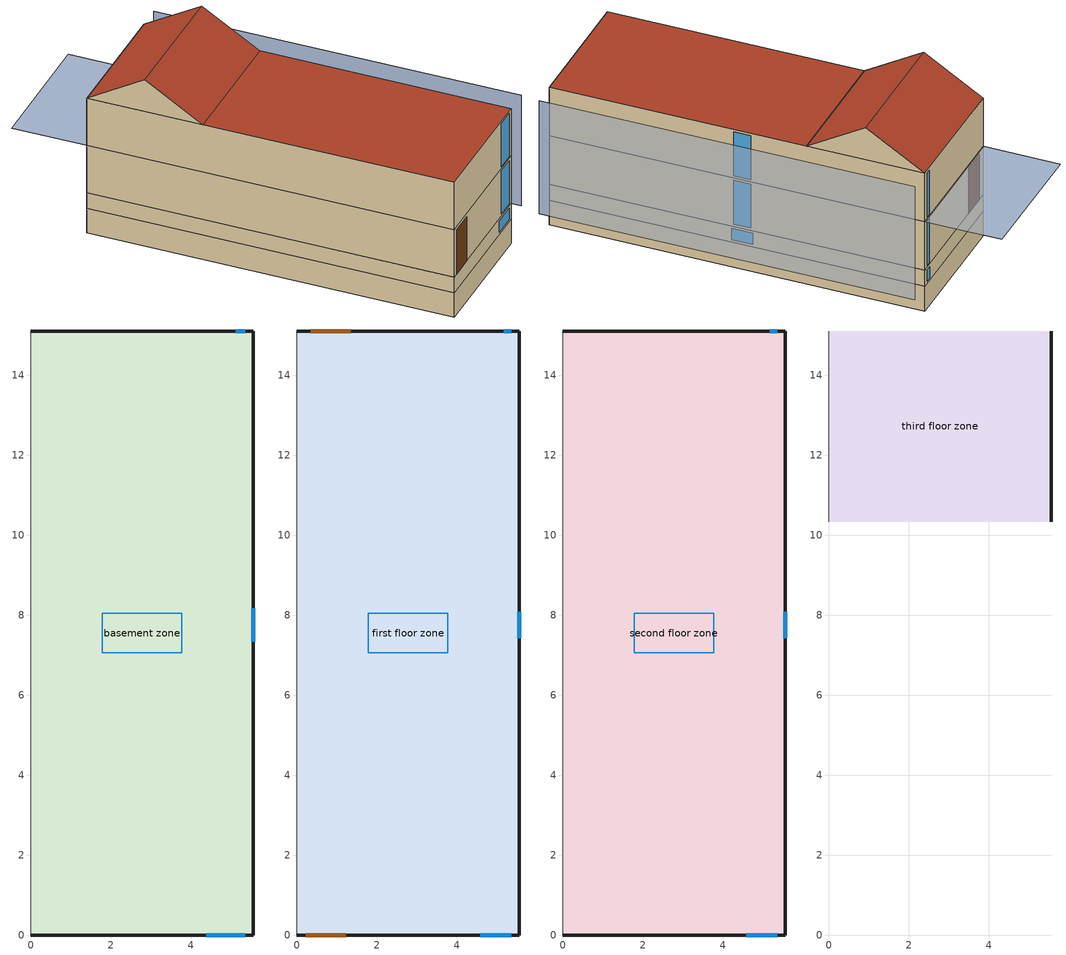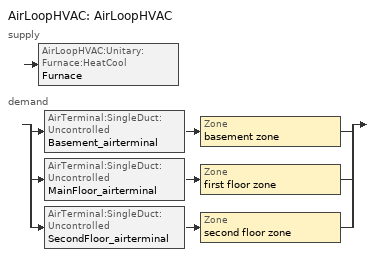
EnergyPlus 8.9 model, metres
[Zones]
basement zone
 floor foundation (Basement Slab): 5.56,15.11 5.56,0 0,0 0,15.11 z-1.1
 wall outside (Basement Wall): 0,0 5.56,0 5.56,15.11 0,15.11 z0:0.71
 wall adiabatic (Basement Wall): 0,15.11 0,0 z0:0.71; 0,15.11 0,0 z-1.1:0
 wall foundation (Basement Wall): 0,0 5.56,0 5.56,15.11 0,15.11 z-1.1:0
 window (Window): 5.56,7.33 5.56,8.18 / 4.39,0 5.36,0 / 5.36,15.11 5.12,15.11 z0.1:0.61
 skylight inside (opening): 3.78,7.06 3.78,8.06 1.78,8.06 1.78,7.06 z0.71
first floor zone
 floor to basement zone (Interior Floor): 5.56,15.11 5.56,0 0,0 0,15.11 z0.71
 wall outside (Wall): 0,0 5.56,0 5.56,15.11 0,15.11 z0.71:2.85
 wall adiabatic (Wall): 0,15.11 0,0 z0.71:2.85
 window (Window): 5.56,7.42 5.56,8.09 / 5.36,15.11 5.17,15.11 / 4.59,0 5.36,0 z0.81:2.75
 door (Door): 1.35,15.11 0.35,15.11 / 0.22,0 1.22,0 z0.71:2.71
 skylight inside (opening): 3.78,7.06 3.78,8.06 1.78,8.06 1.78,7.06 z2.85
second floor zone
 floor to first floor zone (Interior Floor): 5.56,15.11 5.56,0 0,0 0,15.11 z2.85
 wall outside (Wall): 0,0 5.56,0 5.56,15.11 0,15.11 z2.85:4.99
 wall adiabatic (Wall): 0,15.11 0,0 z2.85:4.99
 window (Window): 5.56,7.42 5.56,8.09 / 5.36,15.11 5.17,15.11 / 4.59,0 5.36,0 z2.95:4.89
 roof outside (Roof): 5.56,0 5.56,10.34 0,10.34 0,0 z4.99
third floor zone
 floor to second floor zone (Attic Floor Reversed): 5.56,15.11 5.56,10.34 0,10.34 0,15.11 z4.99
 wall outside (Wall): 5.56,12.73,6.42 5.56,10.34,4.99 5.56,15.11,4.99
 wall adiabatic (Wall): 0,12.73,6.42 0,15.11,4.99 0,10.34,4.99
 roof outside (Attic Roof): 5.56,12.73,6.42 5.56,15.11,4.99 0,15.11,4.99 0,12.73,6.42; 0,12.73,6.42 0,10.34,4.99 5.56,10.34,4.99 5.56,12.73,6.42
shading: 6.56,0 6.56,15.11 z0:4.99; 5.56,18.21 5.56,15.11 0,15.11 0,18.21 z2.85
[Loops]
AirLoopHVAC 'AirLoopHVAC'
 supply: AirLoopHVAC:Unitary:Furnace:HeatCool 'Furnace'
 demand: split
  | AirTerminal:SingleDuct:Uncontrolled 'Basement_airterminal' > Zone 'basement zone'
  | AirTerminal:SingleDuct:Uncontrolled 'MainFloor_airterminal' > Zone 'first floor zone'
  | AirTerminal:SingleDuct:Uncontrolled 'SecondFloor_airterminal' > Zone 'second floor zone'
[Building]
Century Semi: North Axis=343; Terrain=City; Loads Convergence Tolerance Value=0.001; Temperature Convergence Tolerance Value=0.005; Solar Distribution=FullExterior; Maximum Number of Warmup Days=25; Minimum Number of Warmup Days=6
[SizingPeriod:DesignDay] Day of Month=21; DryBulb Temperature Range Modifier Type=DefaultMultipliers; Humidity Condition Type=Wetbulb; Barometric Pressure=99264; Rain Indicator=No; Snow Indicator=No; Daylight Saving Time Indicator=No
Name | Month | Day Type | Maximum DryBulb Temperature | Daily DryBulb Temperature Range | Wetbulb or DewPoint at Maximum DryBulb | Wind Speed | Wind Direction | Solar Model Indicator | Sky Clearness | ASHRAE Clear Sky Optical Depth for Beam Irradiance taub | ASHRAE Clear Sky Optical Depth for Diffuse Irradiance taud
Toronto Int'l Ann Htg 99.6% Condns DB | 1 | WinterDesignDay | -18.8 | 0 | -18.8 | 4.3 | 340 | ASHRAEClearSky | 0
Toronto Int'l Ann Clg .4% Condns WB=>MDB | 7 | SummerDesignDay | 29 | 10.2 | 23.6 | 5.8 | 270 | ASHRAETau |  | 0.473 | 1.952
[Site:GroundReflectance]
0.26, 0.26, 0.26, 0.26, 0.26, 0.26, 0.26, 0.26, 0.26, 0.26, 0.26, 0.3
[Site:GroundReflectance:SnowModifier]
2.5, 2.5
[Material] Roughness=Rough; Thermal Absorptance=0.9
Name | Thickness | Conductivity | Density | Specific Heat | Solar Absorptance | Visible Absorptance
Concrete 75 | 0.075 | 1.3 | 2240 | 900 | 0.6 | 0.6
Brick | 0.1 | 0.72 | 1920 | 800 | 0.55 | 0.6
Slab_Insulation | 0.160045 | 0.036 | 13 | 840
Foundation_Insulation | 0.30439 | 0.036 | 13 | 840
Wall_Insulation | 0.214807 | 0.036 | 13 | 840
Roof_Insulation | 0.275311 | 0.036 | 13 | 840
hollow_frame_wall_mat | 0.14 | 5 | 60 | 1140 | 0.4 | 0.6
Gypsum 13 | 0.0127 | 0.16 | 640 | 1150 | 0.35 | 0.6
Lath | 0.0065 | 0.16 | 660 | 1630
Plaster | 0.0127 | 0.38 | 1120 | 1090 | 0.35 | 0.6
OSB | 0.016 | 0.091 | 650 | 1880 | 0.4 | 0.6
Shingle | 0.003 | 0.038 | 920 | 1510 | 0.8 | 0.9
HardWood | 0.0127 | 0.16 | 660 | 1630
[Material:NoMass]
door_material_insulated: Roughness=MediumSmooth; Thermal Resistance=2.1; Thermal Absorptance=0.8; Solar Absorptance=0.4; Visible Absorptance=0.4
[Material:AirGap]
Name | Thermal Resistance
AirSpace20 | 0.15
Interior Floor Gap | 0.156
[WindowMaterial:SimpleGlazingSystem]
Simple Window: UFactor=0.145093; Solar Heat Gain Coefficient=0.291354
[WindowMaterial:Glazing]
no glass: Optical Data Type=SpectralAverage; Thickness=0.001; Solar Transmittance at Normal Incidence=0.9; Front Side Solar Reflectance at Normal Incidence=0.1; Back Side Solar Reflectance at Normal Incidence=0.1; Visible Transmittance at Normal Incidence=0.9; Front Side Visible Reflectance at Normal Incidence=0.1; Back Side Visible Reflectance at Normal Incidence=0.1; Infrared Transmittance at Normal Incidence=0.9; Front Side Infrared Hemispherical Emissivity=0.1; Back Side Infrared Hemispherical Emissivity=0.1; Conductivity=100; Solar Diffusing=No
[Construction]
Basement Slab: Slab_Insulation, Concrete 75
Basement Wall: Brick, Brick, Brick, Brick, Foundation_Insulation
Wall: Brick, Brick, AirSpace20, Wall_Insulation, Lath, Plaster
Roof: Shingle, OSB, Roof_Insulation, Lath, Plaster
Attic Roof: Shingle, OSB
Attic Floor Reversed: Plaster, Lath, Roof_Insulation
opening: no glass
Door: door_material_insulated
Interior Floor: Gypsum 13, Interior Floor Gap, OSB, HardWood
Interior Wall: Gypsum 13, hollow_frame_wall_mat, Gypsum 13
Window: Simple Window
[Zone]
first floor zone; second floor zone; third floor zone; basement zone
[ZoneList]
All Zones: basement zone, second floor zone, first floor zone
[InternalMass] Construction=Interior Wall
Name | Zone | Surface Area
Basement Partitions | basement zone | 91
Main Floor Partitions | first floor zone | 43
Second Floor Partitions | second floor zone | 162
[ShadingProperty:Reflectance] Fraction of Shading Surface That Is Glazed=0
Name | Shading Surface | Diffuse Solar Reflectance of Unglazed Part of Shading Surface
 | east building | 0.275
 | porch overhang | 0.65
[SurfaceProperty:OtherSideCoefficients] Combined ConvectiveRadiative Film Coefficient=0; Constant Temperature=1; Constant Temperature Coefficient=1; External DryBulb Temperature Coefficient=0; Ground Temperature Coefficient=0; Wind Speed Coefficient=0; Zone Air Temperature Coefficient=0; Sinusoidal Variation of Constant Temperature Coefficient=No; Period of Sinusoidal Variation=24
Name | Constant Temperature Schedule
surfPropOthSdCoefBasementAvgWall | scheduleOSCBasementWallSurfaceTemp
surfPropOthSdCoefBasementAvgFloor | scheduleOSCBasementFloorTemp
[Foundation:Kiva]
Slab Details: Wall Height Above Grade=0; Footing Depth=0.3
[SurfaceProperty:ExposedFoundationPerimeter]
Basement Slab: Exposed Perimeter Calculation Method=ExposedPerimeterFraction; Exposed Perimeter Fraction=1
[People] Zone or ZoneList=second floor zone; Number of People Calculation Method=People; Number of People=4; Fraction Radiant=0.9; Sensible Heat Fraction=0.1
Name | Number of People Schedule | Activity Level Schedule
First Floor Humans | First Floor Occupancy | First Floor Activity
Second Floor Humans | Bedroom Occupancy | Bedroom Activity
[Lights] Design Level Calculation Method=Watts/Area; Return Air Fraction=0; Fraction Radiant=0.73; Fraction Visible=0.08; Fraction Replaceable=0; EndUse Subcategory=Lighting; Return Air Fraction Calculated from Plenum Temperature=No
Name | Zone or ZoneList | Schedule | Watts per Zone Floor Area
First Floor Lights | first floor zone | First Floor Light Schedule | 1.937
Second Floor Lights | second floor zone | Bedroom Light Schedule | 3.07
[ElectricEquipment] Design Level Calculation Method=EquipmentLevel; Fraction Latent=0
Name | Zone or ZoneList | Schedule | Design Level | Fraction Radiant | Fraction Lost | EndUse Subcategory
KitchenAppliances | first floor zone | Kitchen Appliance Schedule | 450 | 0.3 | 0 | Appliances
KitchenFan | first floor zone | Kitchen Fan Schedule | 80 | 0.1 | 0 | Fan
KitchenStove | first floor zone | Kitchen Stove Schedule | 1364 | 0.5 | 0 | Appliances
Dryer | second floor zone | Dryer Schedule | 2192 | 0.1 | 0.7 | Appliances
Washing Machine | second floor zone | Washing Machine Schedule | 223 | 0 | 0 | Appliances
Dishwasher | first floor zone | Dishwasher Schedule | 429 | 0 | 0.1 | Appliances
Fridge | first floor zone | Always On Schedule | 46 | 0.1 | 0 | Appliances
MiscBasementGain | basement zone | Always On Schedule | 7 | 0 | 0 | Appliances
[HotWaterEquipment]
DHW: Zone or ZoneList=All Zones; Schedule=Always On Schedule; Design Level Calculation Method=EquipmentLevel; Design Level=62.5; Fraction Latent=0.2; Fraction Radiant=0.1; Fraction Lost=0.6; EndUse Subcategory=DHW
[ZoneInfiltration:DesignFlowRate]
Whole Building Infil: Zone or ZoneList=All Zones; Schedule=Always On Schedule; Design Flow Rate Calculation Method=AirChanges/Hour; Air Changes per Hour=0.337928; Constant Term Coefficient=0; Temperature Term Coefficient=0; Velocity Term Coefficient=0.224; Velocity Squared Term Coefficient=0
[Sizing:Zone]
All Zones: Zone Cooling Design Supply Air Temperature Input Method=SupplyAirTemperature; Zone Cooling Design Supply Air Temperature=12.8; Zone Heating Design Supply Air Temperature Input Method=SupplyAirTemperature; Zone Heating Design Supply Air Temperature=40; Zone Cooling Design Supply Air Humidity Ratio=0.008; Zone Heating Design Supply Air Humidity Ratio=0.008; Cooling Design Air Flow Method=DesignDay; Cooling Minimum Air Flow per Zone Floor Area=0.000762; Cooling Minimum Air Flow Fraction=0.2; Heating Design Air Flow Method=DesignDay; Heating Maximum Air Flow per Zone Floor Area=0.002032; Heating Maximum Air Flow=0.141576; Heating Maximum Air Flow Fraction=0.3; Account for Dedicated Outdoor Air System=No; Dedicated Outdoor Air System Control Strategy=NeutralSupplyAir; Dedicated Outdoor Air Low Setpoint Temperature for Design=autosize; Dedicated Outdoor Air High Setpoint Temperature for Design=autosize
[Sizing:System]
AirLoopHVAC: Type of Load to Size On=Sensible; Design Outdoor Air Flow Rate=0; Central Heating Maximum System Air Flow Ratio=1; Preheat Design Temperature=7; Preheat Design Humidity Ratio=0.08; Precool Design Temperature=12.8; Precool Design Humidity Ratio=0.008; Central Cooling Design Supply Air Temperature=12.8; Central Heating Design Supply Air Temperature=40; Type of Zone Sum to Use=NonCoincident; 100 Outdoor Air in Cooling=No; 100 Outdoor Air in Heating=No; Central Cooling Design Supply Air Humidity Ratio=0.008; Central Heating Design Supply Air Humidity Ratio=0.008; Cooling Supply Air Flow Rate Method=DesignDay; Heating Supply Air Flow Rate Method=DesignDay; System Outdoor Air Method=ZoneSum; Zone Maximum Outdoor Air Fraction=1; Cooling Design Capacity Method=CoolingDesignCapacity; Cooling Design Capacity=autosize; Heating Design Capacity Method=HeatingDesignCapacity; Heating Design Capacity=autosize; Central Cooling Capacity Control Method=OnOff
[ZoneControl:Thermostat]
Thermostat: Zone or ZoneList=All Zones; Control Type Schedule=HVAC Control; Control 1=Thermostat Setpoint; Control 2=Cooling Setpoint
[ThermostatSetpoint:SingleHeating]
Thermostat Setpoint: Setpoint Temperature Schedule=Heating SetPoint
[ThermostatSetpoint:SingleCooling]
Cooling Setpoint: Setpoint Temperature Schedule=Cooling SetPoint
[ZoneHVAC:EnergyRecoveryVentilator]
Zone HVAC Energy Recovery Ventilator: Availability Schedule=HRV_Schedule; Heat Exchanger=ERV HX; Supply Air Flow Rate=0.0172709; Exhaust Air Flow Rate=0.0172709; Supply Air Fan=ERV Supply Fan; Exhaust Air Fan=ERV Exhaust Fan; Controller=ERV Controller; Ventilation Rate per Unit Floor Area=0.000508; Ventilation Rate per Occupant=0.00236
[ZoneHVAC:EnergyRecoveryVentilator:Controller]
ERV Controller: Exhaust Air Temperature Limit=NoExhaustAirTemperatureLimit; Exhaust Air Enthalpy Limit=NoExhaustAirEnthalpyLimit; High Humidity Control Flag=No; High Humidity Outdoor Air Flow Ratio=1; Control High Indoor Humidity Based on Outdoor Humidity Ratio=Yes
[AirTerminal:SingleDuct:Uncontrolled] Availability Schedule=HeatingAvail; Maximum Air Flow Rate=autosize
Basement_airterminal; MainFloor_airterminal; SecondFloor_airterminal
[Zone equipment]
basement zone: Basement_airterminal
second floor zone: SecondFloor_airterminal
first floor zone: Zone HVAC Energy Recovery Ventilator, MainFloor_airterminal
[Fan:OnOff] Fan Total Efficiency=0.6; Motor In Airstream Fraction=1
Name | Availability Schedule | Pressure Rise | Maximum Flow Rate | Motor Efficiency | EndUse Subcategory
Furnace Fan | HeatingAvail | 200 | autosize | 0.6 | HVAC
ERV Supply Fan | HRV_Schedule | 300 | autosize | 0.8 | General
ERV Exhaust Fan | HRV_Schedule | 300 | Autosize | 0.8 | General
[Coil:Cooling:DX:SingleSpeed]
Cooling Coil: Availability Schedule=HeatingAvail; Gross Rated Total Cooling Capacity=autosize; Gross Rated Sensible Heat Ratio=autosize; Gross Rated Cooling COP=4.35989; Rated Air Flow Rate=autosize; Total Cooling Capacity Function of Temperature Curve=CoolingCapacityTemp; Total Cooling Capacity Function of Flow Fraction Curve=CoolingCapacityFlow; Energy Input Ratio Function of Temperature Curve=InputRatioTemp; Energy Input Ratio Function of Flow Fraction Curve=InputRatioFlow; Part Load Fraction Correlation Curve=PartLoadFraction
[Coil:Heating:Fuel]
Furnace Coil: Availability Schedule=HeatingAvail; Fuel Type=NaturalGas; Burner Efficiency=0.783864; Nominal Capacity=autosize; Parasitic Fuel Load=0
[HeatExchanger:AirToAir:SensibleAndLatent]
ERV HX: Availability Schedule=HRV_Schedule; Nominal Supply Air Flow Rate=autosize; Sensible Effectiveness at 100 Heating Air Flow=0.9; Latent Effectiveness at 100 Heating Air Flow=0; Sensible Effectiveness at 75 Heating Air Flow=0.9; Latent Effectiveness at 75 Heating Air Flow=0; Sensible Effectiveness at 100 Cooling Air Flow=0.9; Latent Effectiveness at 100 Cooling Air Flow=0; Sensible Effectiveness at 75 Cooling Air Flow=0.9; Latent Effectiveness at 75 Cooling Air Flow=0; Nominal Electric Power=0; Supply Air Outlet Temperature Control=No; Heat Exchanger Type=Plate; Frost Control Type=None; Threshold Temperature=1.7; Economizer Lockout=Yes
[AirLoopHVAC:Unitary:Furnace:HeatCool]
Furnace: Availability Schedule=HVAC Control; Supply Air Fan Operating Mode Schedule=Furnace Fan Operating Mode Schedule; Maximum Supply Air Temperature=80; Cooling Supply Air Flow Rate=autosize; Heating Supply Air Flow Rate=autosize; No Load Supply Air Flow Rate=autosize; Controlling Zone or Thermostat Location=first floor zone; Supply Fan=Furnace Fan; Fan Placement=BlowThrough; Heating Coil=Furnace Coil; Cooling Coil=Cooling Coil; Dehumidification Control Type=None
[AirLoopHVAC]
AirLoopHVAC: Design Supply Air Flow Rate=autosize
[AvailabilityManager:Scheduled]
Availability Schedule: Schedule=HVAC Control
[Schedule:Compact]
HRV_Schedule; Always On Schedule; HeatingAvail: Through: 12/31, For: Alldays, Until: 24:00, 1
scheduleOSCBasementWallSurfaceTemp: Through:   1/31, For:AllDays, Until:24:00, -1.056, Through:   2/28, For:AllDays, Until:24:00, -.5074, Through:   3/31, For:AllDays, Until:24:00, 1.916, Through:   4/30, For:AllDays, Until:24:00, 5.369, Through:   5/31, For:AllDays, Until:24:00, 11.3, Through:   6/30, For:AllDays, Until:24:00, 16.15, Through:   7/31, For:AllDays, Until:24:00, 18.94, Through:   8/31, For:AllDays, Until:24:00, 18.88, Through:   9/30, For:AllDays, Until:24:00, 16.92, Through:  10/31, For:AllDays, Until:24:00, 12.58, Through:  11/30, For:AllDays, Until:24:00, 7.092, Through:  12/31, For:AllDays, Until:24:00, 3.142
scheduleOSCBasementFloorTemp: Through:   1/31, For:AllDays, Until:24:00, 9.229, Through:   2/28, For:AllDays, Until:24:00, 8.146, Through:   3/31, For:AllDays, Until:24:00, 7.816, Through:   4/30, For:AllDays, Until:24:00, 8.188, Through:   5/31, For:AllDays, Until:24:00, 9.573, Through:   6/30, For:AllDays, Until:24:00, 11.35, Through:   7/31, For:AllDays, Until:24:00, 13.02, Through:   8/31, For:AllDays, Until:24:00, 14.16, Through:   9/30, For:AllDays, Until:24:00, 14.56, Through:  10/31, For:AllDays, Until:24:00, 14.05, Through:  11/30, For:AllDays, Until:24:00, 12.65, Through:  12/31, For:AllDays, Until:24:00, 11.17
HVAC Control: Through: 5/31, For: AllDays, Until: 24:00, 1, Through: 8/31, For: AllDays, Until: 24:00, 2, Through: 12/31, For: AllDays, Until: 24:00, 1
Heating SetPoint: Through: 12/31, For: Alldays, Until: 24:00, 21
Cooling SetPoint: Through: 12/31, For: Alldays, Until: 24:00, 24
Furnace Fan Operating Mode Schedule: Through: 12/31, For: Alldays, Until: 24:00, 0
First Floor Occupancy: Through: 12/31, For: Alldays, Until: 07:00, 0, Until: 08:00, 1, Until: 12:00, 0, Until: 12:30, 1, Until: 19:00, 0, Until: 21:00, 1, Until: 24:00, 0
First Floor Activity: Through: 12/31, For: Alldays, Until: 24:00, 166
Bedroom Occupancy: Through: 12/31, For: Alldays, Until:06:46, 1, Until:23:00, 0, Until:24:00, 1
Bedroom Activity: Through: 12/31, For: Alldays, Until:24:00, 100
First Floor Light Schedule: Through: 12/31, For: Alldays, Until: 7:00, 0, Until: 8:00, 1, Until: 12:00, 0, Until: 12:16, 1, Until: 17:00, 0, Until: 19:30, 1, Until: 24:00, 0
Bedroom Light Schedule: Through: 12/31, For: Alldays, Until: 6:46, 0, Until: 7:46, 1, Until: 18:00, 0, Until: 23:00, 1, Until: 24:00, 0
Kitchen Appliance Schedule: Through: 12/31, For: Alldays, Until: 7:30, 0, Until: 7:40, 1, Until: 12:00, 0, Until: 12:10, 1, Until: 17:30, 0, Until: 17:40, 1, Until: 24:00, 0
Kitchen Fan Schedule: Through: 12/31, For: Alldays, Until: 7:30, 0, Until: 7:40, 1, Until: 12:00, 0, Until: 12:16, 1, Until: 17:30, 0, Until: 17:34, 1, Until: 24:00, 0
Kitchen Stove Schedule: Through: 12/31, For: Alldays, Until: 7:30, 0.005, Until: 7:50, 1, Until: 12:00, 0.005, Until: 12:16, 1, Until: 17:30, 0.005, Until: 18:10, 1, Until: 24:00, 0.005
Dryer Schedule; Washing Machine Schedule: Through: 12/31, For: Alldays, Until: 19:00, 0, Until: 19:16, 1, Until: 24:00, 0
Dishwasher Schedule: Through: 12/31, For: Alldays, Until: 19:00, 0, Until: 20:30, 1, Until: 24:00, 0
[Curve:Quadratic]
Name | Coefficient1 Constant | Coefficient2 x | Coefficient3 x2 | Minimum Value of x | Maximum Value of x
CoolingCapacityFlow | 0.8 | 0.2 | 0 | 0.5 | 1.5
InputRatioFlow | 1.1552 | -0.1808 | 0.0256 | 0.5 | 1.5
PartLoadFraction | 0.85 | 0.15 | 0 | 0 | 1
[Curve:Biquadratic] Minimum Value of x=12.77778; Maximum Value of x=23.88889; Minimum Value of y=18; Maximum Value of y=46.11111; Input Unit Type for X=Temperature; Input Unit Type for Y=Temperature; Output Unit Type=Dimensionless
Name | Coefficient1 Constant | Coefficient2 x | Coefficient3 x2 | Coefficient4 y | Coefficient5 y2 | Coefficient6 xy
CoolingCapacityTemp | 0.942588 | 0.00954335 | 0.00068377 | -0.0110427 | 5.249e-06 | -9.72e-06
InputRatioTemp | 0.342414 | 0.034885 | -0.0006237 | 0.00497722 | 0.000437951 | -0.000728028
